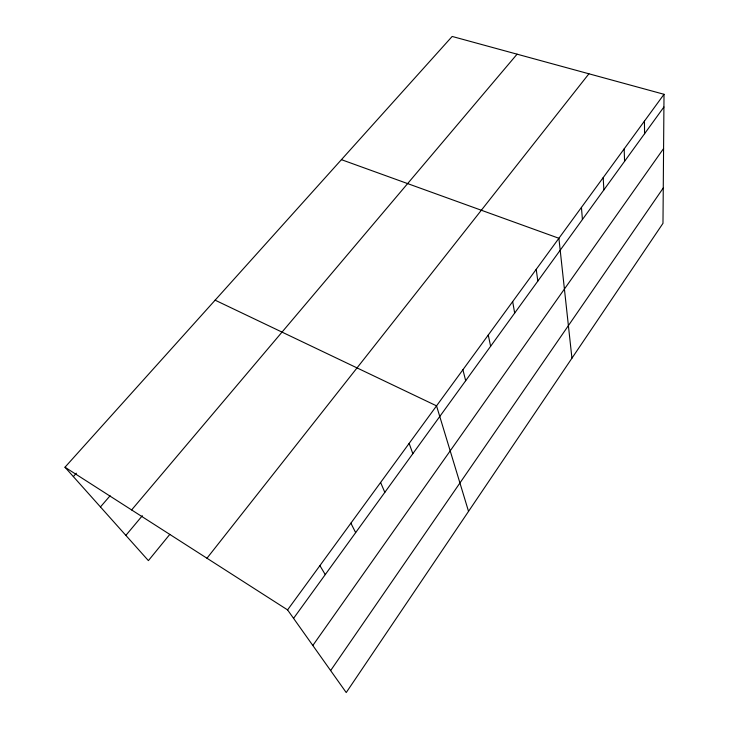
<?xml version="1.0" encoding="UTF-8"?>
<svg xmlns="http://www.w3.org/2000/svg" width="729" height="729" viewBox="0 0 729 729"><rect width="100%" height="100%" fill="white"/><g stroke="black" fill="none" stroke-linecap="round" stroke-linejoin="round"><path stroke-width="1.09" d="M664.019 94.296L662.98 223.329L346.229 692.55L287.572 609.9L64.981 467.225L452.162 36.45L664.019 94.296L287.572 609.9M330.629 670.571L663.262 187.982M312.823 645.475L663.581 148.57M293.568 618.347L663.909 107.017M206.963 558.232L588.923 73.793M169.83 534.357L148.397 560.619L64.981 467.225M125.862 535.387L142.355 515.704M131.621 509.936L517.08 54.174M100.456 506.937L110.115 495.738M73.356 476.593L76.363 473.203M341.418 159.66L558.897 238.274L571.937 358.194M215.119 300.175L436.543 405.853L468.537 511.366M319.903 565.613L325.262 574.598M350.886 523.176L355.652 532.635M380.602 482.47L384.821 492.367M409.133 443.396L412.833 453.684M462.897 369.758L465.685 380.711M488.257 335.021L490.626 346.266M512.678 301.578L514.665 313.087M536.207 269.347L537.838 281.084M581.441 207.391L582.416 219.538M603.184 177.612L603.867 189.923M624.17 148.871L624.571 161.337M644.436 121.114L644.573 133.717"/></g></svg>
